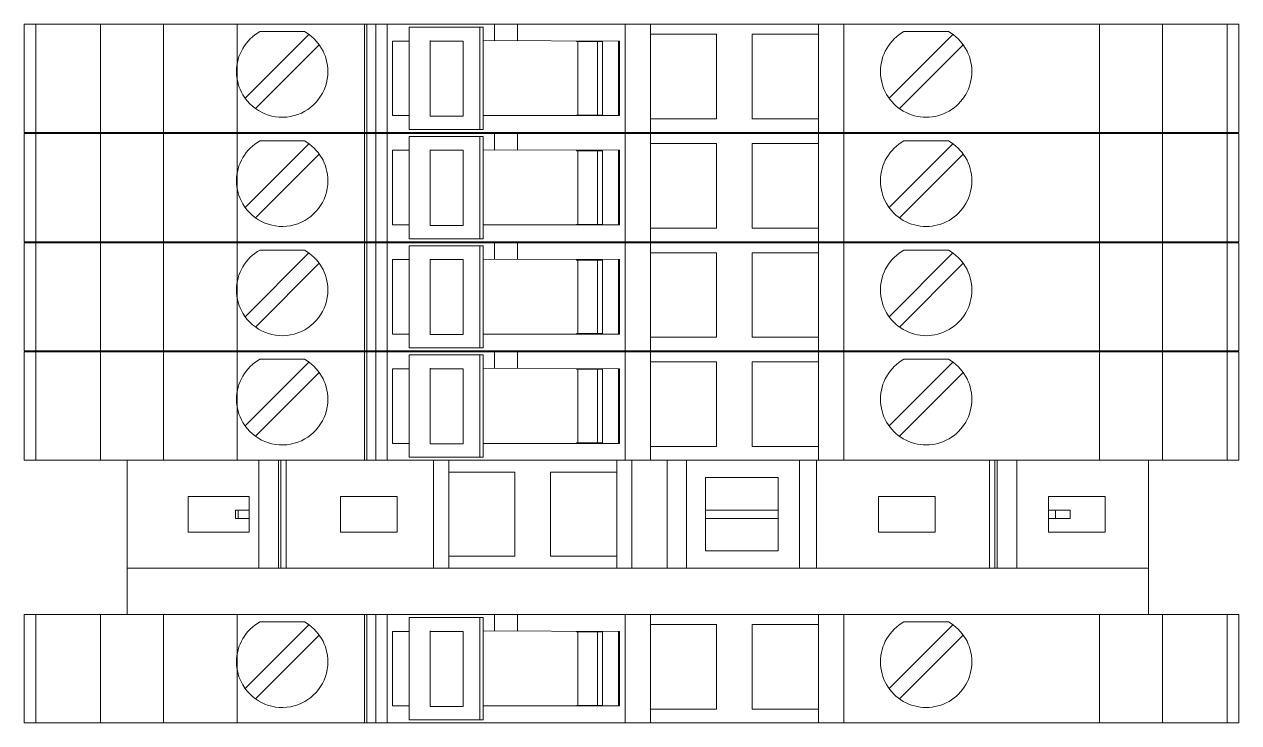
# Model space of a CAD drawing. Header units: millimetres. Extents: x 4962 to 7449, y 754 to 2938.
# Drawn here: x 6426.6 to 6484.4, y 2213.3 to 2246.6 of the extents above; entities that cross this region are included whole.
import ezdxf

# ---------------------------------------------------------------- set-up
doc = ezdxf.new("R2010")
doc.units = ezdxf.units.MM
doc.set_wipeout_variables(frame=1)
doc.layers.add('000-PI-Oprema', color=30, linetype='Continuous', lineweight=5)

msp = doc.modelspace()

# ---------------------------------------------------------------- linework, layer by layer
at = {"layer": '000-PI-Oprema', "color": 0, "linetype": 'ByBlock', "lineweight": 0}
for p, q in [((6426.571, 2241.437), (6426.571, 2246.587)), ((6448.946, 2246.587), (6426.571, 2246.587)), ((6427.119, 2246.587), (6427.119, 2241.437)), ((6430.196, 2241.437), (6430.196, 2246.587)), ((6433.196, 2241.437), (6433.196, 2246.587)), ((6436.696, 2241.437), (6436.696, 2246.587)), ((6437.788, 2246.237), (6437.788, 2246.237)), ((6439.905, 2246.237), (6437.788, 2246.237)), ((6439.905, 2246.237), (6439.905, 2246.237)), ((6442.771, 2241.437), (6442.771, 2246.587)), ((6442.871, 2246.587), (6442.871, 2246.587)), ((6442.871, 2246.587), (6442.871, 2241.437)), ((6443.299, 2246.587), (6443.299, 2241.437)), ((6443.841, 2241.437), (6443.841, 2246.587)), ((6448.255, 2246.447), (6444.884, 2246.447)), ((6444.884, 2241.577), (6444.884, 2246.447)), ((6444.884, 2246.447), (6444.884, 2246.447)), ((6445.521, 2246.587), (6445.521, 2246.587)), ((6448.413, 2246.447), (6448.255, 2246.447)), ((6448.255, 2246.447), (6448.255, 2241.577)), ((6448.413, 2246.447), (6448.413, 2245.762)), ((6448.946, 2246.587), (6448.946, 2246.587)), ((6448.946, 2246.587), (6448.951, 2246.587)), ((6448.946, 2245.81), (6448.946, 2246.587)), ((6448.951, 2246.587), (6450.046, 2246.587)), ((6450.046, 2246.587), (6450.043, 2245.805)), ((6450.046, 2246.587), (6450.046, 2246.587)), ((6455.171, 2246.587), (6450.046, 2246.587)), ((6450.571, 2246.587), (6450.571, 2246.587)), ((6456.371, 2246.587), (6455.171, 2246.587)), ((6455.171, 2246.587), (6455.171, 2241.437)), ((6456.371, 2246.587), (6456.371, 2246.587)), ((6456.371, 2246.587), (6464.371, 2246.587)), ((6456.371, 2246.587), (6456.371, 2241.437)), ((6456.371, 2246.112), (6456.371, 2246.112)), ((6456.371, 2246.112), (6459.521, 2246.112)), ((6459.521, 2246.112), (6459.521, 2242.087)), ((6459.521, 2246.112), (6459.521, 2246.112)), ((6461.221, 2242.087), (6461.221, 2246.112)), ((6461.221, 2246.112), (6461.221, 2246.112)), ((6461.221, 2246.112), (6464.371, 2246.112)), ((6464.371, 2246.587), (6464.371, 2246.587)), ((6465.571, 2246.587), (6464.371, 2246.587)), ((6464.371, 2241.437), (6464.371, 2246.587)), ((6464.371, 2246.112), (6464.371, 2246.112)), ((6484.371, 2246.587), (6465.571, 2246.587)), ((6465.571, 2241.437), (6465.571, 2246.587)), ((6468.438, 2246.237), (6470.555, 2246.237)), ((6468.438, 2246.237), (6468.438, 2246.237)), ((6470.555, 2246.237), (6470.555, 2246.237)), ((6477.748, 2241.437), (6477.748, 2246.587)), ((6480.748, 2241.437), (6480.748, 2246.587)), ((6483.824, 2246.587), (6483.824, 2241.437)), ((6484.371, 2241.437), (6484.371, 2246.587)), ((6440.117, 2246.102), (6437.081, 2243.066)), ((6437.576, 2242.571), (6440.612, 2245.607)), ((6440.117, 2246.102), (6440.117, 2246.102)), ((6440.612, 2245.607), (6440.612, 2245.607)), ((6442.771, 2243.037), (6442.771, 2245.637)), ((6442.771, 2245.637), (6442.771, 2245.637)), ((6444.884, 2245.787), (6444.096, 2245.787)), ((6444.096, 2245.787), (6444.096, 2245.787)), ((6444.096, 2242.237), (6444.096, 2245.787)), ((6445.891, 2242.212), (6445.891, 2245.812)), ((6447.458, 2245.787), (6445.891, 2245.787)), ((6447.458, 2245.787), (6447.458, 2242.262)), ((6454.896, 2245.787), (6448.413, 2245.812)), ((6448.413, 2245.762), (6448.413, 2242.262)), ((6452.846, 2245.787), (6452.846, 2245.762)), ((6453.846, 2245.762), (6452.846, 2245.762)), ((6452.91, 2242.262), (6452.91, 2245.762)), ((6453.846, 2242.237), (6453.846, 2245.787)), ((6454.096, 2245.762), (6453.846, 2245.762)), ((6454.096, 2245.762), (6454.096, 2245.762)), ((6454.096, 2242.262), (6454.096, 2245.762)), ((6454.846, 2245.787), (6454.846, 2242.237)), ((6454.896, 2245.787), (6454.896, 2245.787)), ((6454.896, 2242.237), (6454.896, 2245.787)), ((6465.571, 2245.637), (6465.571, 2243.037)), ((6465.571, 2245.637), (6465.571, 2245.637)), ((6470.767, 2246.102), (6467.731, 2243.066)), ((6468.226, 2242.571), (6471.262, 2245.607)), ((6437.081, 2243.066), (6437.081, 2243.066)), ((6442.771, 2243.037), (6442.771, 2243.037)), ((6465.571, 2243.037), (6465.571, 2243.037)), ((6437.576, 2242.571), (6437.576, 2242.571)), ((6444.884, 2242.237), (6444.096, 2242.237)), ((6444.096, 2242.237), (6444.096, 2242.237)), ((6445.891, 2242.212), (6447.3, 2242.212)), ((6447.3, 2242.212), (6447.458, 2242.212)), ((6447.458, 2242.262), (6447.458, 2242.212)), ((6448.413, 2241.577), (6448.413, 2242.262)), ((6454.896, 2242.237), (6448.413, 2242.237)), ((6453.846, 2242.262), (6452.846, 2242.262)), ((6452.846, 2242.262), (6452.846, 2242.237)), ((6454.096, 2242.262), (6453.846, 2242.262)), ((6454.096, 2242.262), (6454.096, 2242.262)), ((6454.896, 2242.237), (6454.896, 2242.237)), ((6456.371, 2242.087), (6456.371, 2242.087)), ((6459.521, 2242.087), (6456.371, 2242.087)), ((6459.521, 2242.087), (6459.521, 2242.087)), ((6464.371, 2242.087), (6461.221, 2242.087)), ((6461.221, 2242.087), (6461.221, 2242.087)), ((6464.371, 2242.087), (6464.371, 2242.087)), ((6448.255, 2241.577), (6444.884, 2241.577)), ((6444.884, 2241.577), (6444.884, 2241.577)), ((6448.413, 2241.577), (6448.255, 2241.577)), ((6426.571, 2241.437), (6436.971, 2241.437)), ((6426.571, 2236.237), (6426.571, 2241.387)), ((6448.946, 2241.387), (6426.571, 2241.387)), ((6427.119, 2241.387), (6427.119, 2236.237)), ((6430.196, 2236.237), (6430.196, 2241.387)), ((6433.196, 2236.237), (6433.196, 2241.387)), ((6436.696, 2236.237), (6436.696, 2241.387)), ((6455.171, 2241.437), (6436.971, 2241.437)), ((6437.788, 2241.037), (6437.788, 2241.037)), ((6439.905, 2241.037), (6437.788, 2241.037)), ((6439.905, 2241.037), (6439.905, 2241.037)), ((6442.771, 2236.237), (6442.771, 2241.387)), ((6442.871, 2241.437), (6442.871, 2241.437)), ((6442.871, 2241.387), (6442.871, 2241.387)), ((6442.871, 2241.387), (6442.871, 2236.237)), ((6443.299, 2241.387), (6443.299, 2236.237)), ((6443.841, 2236.237), (6443.841, 2241.387)), ((6448.255, 2241.247), (6444.884, 2241.247)), ((6444.884, 2236.377), (6444.884, 2241.247)), ((6444.884, 2241.247), (6444.884, 2241.247)), ((6445.521, 2241.437), (6445.521, 2241.437)), ((6445.521, 2241.387), (6445.521, 2241.387)), ((6448.413, 2241.247), (6448.255, 2241.247)), ((6448.255, 2241.247), (6448.255, 2236.377)), ((6448.413, 2241.247), (6448.413, 2240.562)), ((6448.946, 2241.387), (6448.946, 2241.387)), ((6448.946, 2241.387), (6448.951, 2241.387)), ((6448.946, 2240.61), (6448.946, 2241.387)), ((6448.951, 2241.387), (6450.046, 2241.387)), ((6450.046, 2241.387), (6450.043, 2240.605)), ((6450.046, 2241.387), (6450.046, 2241.387)), ((6455.171, 2241.387), (6450.046, 2241.387)), ((6450.571, 2241.437), (6450.571, 2241.437)), ((6450.571, 2241.387), (6450.571, 2241.387)), ((6456.371, 2241.437), (6455.171, 2241.437)), ((6456.371, 2241.387), (6455.171, 2241.387)), ((6455.171, 2241.387), (6455.171, 2236.237)), ((6456.371, 2241.437), (6464.371, 2241.437)), ((6456.371, 2241.437), (6456.371, 2241.437)), ((6456.371, 2241.387), (6456.371, 2241.387)), ((6456.371, 2241.387), (6464.371, 2241.387)), ((6456.371, 2241.387), (6456.371, 2236.237)), ((6456.371, 2240.912), (6456.371, 2240.912)), ((6456.371, 2240.912), (6459.521, 2240.912)), ((6459.521, 2240.912), (6459.521, 2236.887)), ((6459.521, 2240.912), (6459.521, 2240.912)), ((6461.221, 2236.887), (6461.221, 2240.912)), ((6461.221, 2240.912), (6461.221, 2240.912)), ((6461.221, 2240.912), (6464.371, 2240.912)), ((6465.571, 2241.437), (6464.371, 2241.437)), ((6464.371, 2241.437), (6464.371, 2241.437)), ((6464.371, 2241.387), (6464.371, 2241.387)), ((6465.571, 2241.387), (6464.371, 2241.387)), ((6464.371, 2236.237), (6464.371, 2241.387)), ((6464.371, 2240.912), (6464.371, 2240.912)), ((6484.371, 2241.437), (6465.571, 2241.437)), ((6484.371, 2241.387), (6465.571, 2241.387)), ((6465.571, 2236.237), (6465.571, 2241.387)), ((6468.438, 2241.037), (6470.555, 2241.037)), ((6468.438, 2241.037), (6468.438, 2241.037)), ((6470.555, 2241.037), (6470.555, 2241.037)), ((6477.748, 2236.237), (6477.748, 2241.387)), ((6480.748, 2236.237), (6480.748, 2241.387)), ((6484.371, 2241.437), (6483.689, 2241.437)), ((6483.824, 2241.387), (6483.824, 2236.237)), ((6484.371, 2236.237), (6484.371, 2241.387)), ((6440.117, 2240.902), (6437.081, 2237.866)), ((6437.576, 2237.371), (6440.612, 2240.407)), ((6440.117, 2240.902), (6440.117, 2240.902)), ((6440.612, 2240.407), (6440.612, 2240.407)), ((6442.771, 2237.837), (6442.771, 2240.437)), ((6442.771, 2240.437), (6442.771, 2240.437)), ((6444.884, 2240.587), (6444.096, 2240.587)), ((6444.096, 2240.587), (6444.096, 2240.587)), ((6444.096, 2237.037), (6444.096, 2240.587)), ((6445.891, 2237.012), (6445.891, 2240.612)), ((6447.458, 2240.587), (6445.891, 2240.587)), ((6447.458, 2240.587), (6447.458, 2237.062)), ((6454.896, 2240.587), (6448.413, 2240.612)), ((6448.413, 2240.562), (6448.413, 2237.062)), ((6452.846, 2240.587), (6452.846, 2240.562)), ((6453.846, 2240.562), (6452.846, 2240.562)), ((6452.91, 2237.062), (6452.91, 2240.562)), ((6453.846, 2237.037), (6453.846, 2240.587)), ((6454.096, 2240.562), (6453.846, 2240.562)), ((6454.096, 2240.562), (6454.096, 2240.562)), ((6454.096, 2237.062), (6454.096, 2240.562)), ((6454.846, 2240.587), (6454.846, 2237.037)), ((6454.896, 2240.587), (6454.896, 2240.587)), ((6454.896, 2237.037), (6454.896, 2240.587)), ((6465.571, 2240.437), (6465.571, 2237.837)), ((6465.571, 2240.437), (6465.571, 2240.437)), ((6470.767, 2240.902), (6467.731, 2237.866)), ((6468.226, 2237.371), (6471.262, 2240.407)), ((6437.081, 2237.866), (6437.081, 2237.866)), ((6442.771, 2237.837), (6442.771, 2237.837)), ((6465.571, 2237.837), (6465.571, 2237.837)), ((6437.576, 2237.371), (6437.576, 2237.371)), ((6444.884, 2237.037), (6444.096, 2237.037)), ((6444.096, 2237.037), (6444.096, 2237.037)), ((6445.891, 2237.012), (6447.3, 2237.012)), ((6447.3, 2237.012), (6447.458, 2237.012)), ((6447.458, 2237.062), (6447.458, 2237.012)), ((6448.413, 2236.377), (6448.413, 2237.062)), ((6454.896, 2237.037), (6448.413, 2237.037)), ((6453.846, 2237.062), (6452.846, 2237.062)), ((6452.846, 2237.062), (6452.846, 2237.037)), ((6454.096, 2237.062), (6453.846, 2237.062)), ((6454.096, 2237.062), (6454.096, 2237.062)), ((6454.896, 2237.037), (6454.896, 2237.037)), ((6456.371, 2236.887), (6456.371, 2236.887)), ((6459.521, 2236.887), (6456.371, 2236.887)), ((6459.521, 2236.887), (6459.521, 2236.887)), ((6464.371, 2236.887), (6461.221, 2236.887)), ((6461.221, 2236.887), (6461.221, 2236.887)), ((6464.371, 2236.887), (6464.371, 2236.887)), ((6448.255, 2236.377), (6444.884, 2236.377)), ((6444.884, 2236.377), (6444.884, 2236.377)), ((6448.413, 2236.377), (6448.255, 2236.377)), ((6426.571, 2236.237), (6436.971, 2236.237)), ((6426.571, 2231.037), (6426.571, 2236.187)), ((6448.946, 2236.187), (6426.571, 2236.187)), ((6427.119, 2236.187), (6427.119, 2231.037)), ((6430.196, 2231.037), (6430.196, 2236.187)), ((6433.196, 2231.037), (6433.196, 2236.187)), ((6436.696, 2231.037), (6436.696, 2236.187)), ((6455.171, 2236.237), (6436.971, 2236.237)), ((6437.788, 2235.837), (6437.788, 2235.837)), ((6439.905, 2235.837), (6437.788, 2235.837)), ((6439.905, 2235.837), (6439.905, 2235.837)), ((6442.771, 2231.037), (6442.771, 2236.187)), ((6442.871, 2236.237), (6442.871, 2236.237)), ((6442.871, 2236.187), (6442.871, 2236.187)), ((6442.871, 2236.187), (6442.871, 2231.037)), ((6443.299, 2236.187), (6443.299, 2231.037)), ((6443.841, 2231.037), (6443.841, 2236.187)), ((6448.255, 2236.047), (6444.884, 2236.047)), ((6444.884, 2231.177), (6444.884, 2236.047)), ((6444.884, 2236.047), (6444.884, 2236.047)), ((6445.521, 2236.237), (6445.521, 2236.237)), ((6445.521, 2236.187), (6445.521, 2236.187)), ((6448.413, 2236.047), (6448.255, 2236.047)), ((6448.255, 2236.047), (6448.255, 2231.177)), ((6448.413, 2236.047), (6448.413, 2235.362)), ((6448.946, 2236.187), (6448.946, 2236.187)), ((6448.946, 2236.187), (6448.951, 2236.187)), ((6448.946, 2235.41), (6448.946, 2236.187)), ((6448.951, 2236.187), (6450.046, 2236.187)), ((6450.046, 2236.187), (6450.043, 2235.405)), ((6450.046, 2236.187), (6450.046, 2236.187)), ((6455.171, 2236.187), (6450.046, 2236.187)), ((6450.571, 2236.237), (6450.571, 2236.237)), ((6450.571, 2236.187), (6450.571, 2236.187)), ((6456.371, 2236.237), (6455.171, 2236.237)), ((6456.371, 2236.187), (6455.171, 2236.187)), ((6455.171, 2236.187), (6455.171, 2231.037)), ((6456.371, 2236.237), (6464.371, 2236.237)), ((6456.371, 2236.237), (6456.371, 2236.237)), ((6456.371, 2236.187), (6456.371, 2236.187)), ((6456.371, 2236.187), (6464.371, 2236.187)), ((6456.371, 2236.187), (6456.371, 2231.037)), ((6456.371, 2235.712), (6456.371, 2235.712)), ((6456.371, 2235.712), (6459.521, 2235.712)), ((6459.521, 2235.712), (6459.521, 2231.687)), ((6459.521, 2235.712), (6459.521, 2235.712)), ((6461.221, 2231.687), (6461.221, 2235.712)), ((6461.221, 2235.712), (6461.221, 2235.712)), ((6461.221, 2235.712), (6464.371, 2235.712)), ((6465.571, 2236.237), (6464.371, 2236.237)), ((6464.371, 2236.237), (6464.371, 2236.237)), ((6464.371, 2236.187), (6464.371, 2236.187)), ((6465.571, 2236.187), (6464.371, 2236.187)), ((6464.371, 2231.037), (6464.371, 2236.187)), ((6464.371, 2235.712), (6464.371, 2235.712)), ((6484.371, 2236.237), (6465.571, 2236.237)), ((6484.371, 2236.187), (6465.571, 2236.187)), ((6465.571, 2231.037), (6465.571, 2236.187)), ((6468.438, 2235.837), (6470.555, 2235.837)), ((6468.438, 2235.837), (6468.438, 2235.837)), ((6470.555, 2235.837), (6470.555, 2235.837)), ((6477.748, 2231.037), (6477.748, 2236.187)), ((6480.748, 2231.037), (6480.748, 2236.187)), ((6484.371, 2236.237), (6483.689, 2236.237)), ((6483.824, 2236.187), (6483.824, 2231.037)), ((6484.371, 2231.037), (6484.371, 2236.187)), ((6440.117, 2235.702), (6437.081, 2232.666)), ((6437.576, 2232.171), (6440.612, 2235.207)), ((6440.117, 2235.702), (6440.117, 2235.702)), ((6440.612, 2235.207), (6440.612, 2235.207)), ((6442.771, 2232.637), (6442.771, 2235.237)), ((6442.771, 2235.237), (6442.771, 2235.237)), ((6444.884, 2235.387), (6444.096, 2235.387)), ((6444.096, 2235.387), (6444.096, 2235.387)), ((6444.096, 2231.837), (6444.096, 2235.387)), ((6445.891, 2231.812), (6445.891, 2235.412)), ((6447.458, 2235.387), (6445.891, 2235.387)), ((6447.458, 2235.387), (6447.458, 2231.862)), ((6454.896, 2235.387), (6448.413, 2235.412)), ((6448.413, 2235.362), (6448.413, 2231.862)), ((6452.846, 2235.387), (6452.846, 2235.362)), ((6453.846, 2235.362), (6452.846, 2235.362)), ((6452.91, 2231.862), (6452.91, 2235.362)), ((6453.846, 2231.837), (6453.846, 2235.387)), ((6454.096, 2235.362), (6453.846, 2235.362)), ((6454.096, 2235.362), (6454.096, 2235.362)), ((6454.096, 2231.862), (6454.096, 2235.362)), ((6454.846, 2235.387), (6454.846, 2231.837)), ((6454.896, 2235.387), (6454.896, 2235.387)), ((6454.896, 2231.837), (6454.896, 2235.387)), ((6465.571, 2235.237), (6465.571, 2232.637)), ((6465.571, 2235.237), (6465.571, 2235.237)), ((6470.767, 2235.702), (6467.731, 2232.666)), ((6468.226, 2232.171), (6471.262, 2235.207)), ((6437.081, 2232.666), (6437.081, 2232.666)), ((6442.771, 2232.637), (6442.771, 2232.637)), ((6465.571, 2232.637), (6465.571, 2232.637)), ((6437.576, 2232.171), (6437.576, 2232.171)), ((6444.884, 2231.837), (6444.096, 2231.837)), ((6444.096, 2231.837), (6444.096, 2231.837)), ((6445.891, 2231.812), (6447.3, 2231.812)), ((6447.3, 2231.812), (6447.458, 2231.812)), ((6447.458, 2231.862), (6447.458, 2231.812)), ((6448.413, 2231.177), (6448.413, 2231.862)), ((6454.896, 2231.837), (6448.413, 2231.837)), ((6453.846, 2231.862), (6452.846, 2231.862)), ((6452.846, 2231.862), (6452.846, 2231.837)), ((6454.096, 2231.862), (6453.846, 2231.862)), ((6454.096, 2231.862), (6454.096, 2231.862)), ((6454.896, 2231.837), (6454.896, 2231.837)), ((6456.371, 2231.687), (6456.371, 2231.687)), ((6459.521, 2231.687), (6456.371, 2231.687)), ((6459.521, 2231.687), (6459.521, 2231.687)), ((6464.371, 2231.687), (6461.221, 2231.687)), ((6461.221, 2231.687), (6461.221, 2231.687)), ((6464.371, 2231.687), (6464.371, 2231.687)), ((6448.255, 2231.177), (6444.884, 2231.177)), ((6444.884, 2231.177), (6444.884, 2231.177)), ((6448.413, 2231.177), (6448.255, 2231.177)), ((6426.571, 2231.037), (6436.971, 2231.037)), ((6426.571, 2225.837), (6426.571, 2230.987)), ((6448.946, 2230.987), (6426.571, 2230.987)), ((6427.119, 2230.987), (6427.119, 2225.837)), ((6430.196, 2225.837), (6430.196, 2230.987)), ((6455.171, 2231.037), (6436.971, 2231.037)), ((6440.117, 2230.502), (6437.081, 2227.466)), ((6437.788, 2230.637), (6437.788, 2230.637)), ((6439.905, 2230.637), (6437.788, 2230.637)), ((6439.905, 2230.637), (6439.905, 2230.637)), ((6440.117, 2230.502), (6440.117, 2230.502)), ((6442.871, 2231.037), (6442.871, 2231.037)), ((6442.871, 2230.987), (6442.871, 2230.987)), ((6448.255, 2230.847), (6444.884, 2230.847)), ((6444.884, 2230.847), (6444.884, 2230.847)), ((6445.521, 2231.037), (6445.521, 2231.037)), ((6445.521, 2230.987), (6445.521, 2230.987)), ((6448.413, 2230.847), (6448.255, 2230.847)), ((6448.413, 2230.847), (6448.413, 2230.162)), ((6448.946, 2230.987), (6448.946, 2230.987)), ((6448.946, 2230.987), (6448.951, 2230.987)), ((6448.946, 2230.21), (6448.946, 2230.987)), ((6448.951, 2230.987), (6450.046, 2230.987)), ((6450.046, 2230.987), (6450.043, 2230.205)), ((6450.046, 2230.987), (6450.046, 2230.987)), ((6455.171, 2230.987), (6450.046, 2230.987)), ((6450.571, 2231.037), (6450.571, 2231.037)), ((6450.571, 2230.987), (6450.571, 2230.987)), ((6456.371, 2231.037), (6455.171, 2231.037)), ((6456.371, 2230.987), (6455.171, 2230.987)), ((6456.371, 2231.037), (6464.371, 2231.037)), ((6456.371, 2231.037), (6456.371, 2231.037)), ((6456.371, 2230.987), (6456.371, 2230.987)), ((6456.371, 2230.987), (6464.371, 2230.987)), ((6456.371, 2230.512), (6456.371, 2230.512)), ((6456.371, 2230.512), (6459.521, 2230.512)), ((6459.521, 2230.512), (6459.521, 2226.487)), ((6459.521, 2230.512), (6459.521, 2230.512)), ((6461.221, 2226.487), (6461.221, 2230.512)), ((6461.221, 2230.512), (6461.221, 2230.512)), ((6461.221, 2230.512), (6464.371, 2230.512)), ((6465.571, 2231.037), (6464.371, 2231.037)), ((6464.371, 2231.037), (6464.371, 2231.037)), ((6464.371, 2230.987), (6464.371, 2230.987)), ((6465.571, 2230.987), (6464.371, 2230.987)), ((6464.371, 2230.512), (6464.371, 2230.512)), ((6484.371, 2231.037), (6465.571, 2231.037)), ((6484.371, 2230.987), (6465.571, 2230.987)), ((6470.767, 2230.502), (6467.731, 2227.466)), ((6468.438, 2230.637), (6470.555, 2230.637)), ((6468.438, 2230.637), (6468.438, 2230.637)), ((6470.555, 2230.637), (6470.555, 2230.637)), ((6480.748, 2225.837), (6480.748, 2230.987)), ((6484.371, 2231.037), (6483.689, 2231.037)), ((6483.824, 2230.987), (6483.824, 2225.837)), ((6484.371, 2225.837), (6484.371, 2230.987)), ((6437.576, 2226.971), (6440.612, 2230.007)), ((6440.612, 2230.007), (6440.612, 2230.007)), ((6442.771, 2227.437), (6442.771, 2230.037)), ((6442.771, 2230.037), (6442.771, 2230.037)), ((6444.884, 2230.187), (6444.096, 2230.187)), ((6444.096, 2230.187), (6444.096, 2230.187)), ((6444.096, 2226.637), (6444.096, 2230.187)), ((6445.891, 2226.612), (6445.891, 2230.212)), ((6447.458, 2230.187), (6445.891, 2230.187)), ((6447.458, 2230.187), (6447.458, 2226.662)), ((6454.896, 2230.187), (6448.413, 2230.212)), ((6448.413, 2230.162), (6448.413, 2226.662)), ((6452.846, 2230.187), (6452.846, 2230.162)), ((6453.846, 2230.162), (6452.846, 2230.162)), ((6452.91, 2226.662), (6452.91, 2230.162)), ((6453.846, 2226.637), (6453.846, 2230.187)), ((6454.096, 2230.162), (6453.846, 2230.162)), ((6454.096, 2230.162), (6454.096, 2230.162)), ((6454.096, 2226.662), (6454.096, 2230.162)), ((6454.846, 2230.187), (6454.846, 2226.637)), ((6454.896, 2230.187), (6454.896, 2230.187)), ((6454.896, 2226.637), (6454.896, 2230.187)), ((6465.571, 2230.037), (6465.571, 2227.437)), ((6465.571, 2230.037), (6465.571, 2230.037)), ((6468.226, 2226.971), (6471.262, 2230.007)), ((6437.081, 2227.466), (6437.081, 2227.466)), ((6442.771, 2227.437), (6442.771, 2227.437)), ((6465.571, 2227.437), (6465.571, 2227.437)), ((6437.576, 2226.971), (6437.576, 2226.971)), ((6444.884, 2226.637), (6444.096, 2226.637)), ((6444.096, 2226.637), (6444.096, 2226.637)), ((6445.891, 2226.612), (6447.3, 2226.612)), ((6447.3, 2226.612), (6447.458, 2226.612)), ((6447.458, 2226.662), (6447.458, 2226.612)), ((6454.896, 2226.637), (6448.413, 2226.637)), ((6453.846, 2226.662), (6452.846, 2226.662)), ((6452.846, 2226.662), (6452.846, 2226.637)), ((6454.096, 2226.662), (6453.846, 2226.662)), ((6454.096, 2226.662), (6454.096, 2226.662)), ((6454.896, 2226.637), (6454.896, 2226.637)), ((6456.371, 2226.487), (6456.371, 2226.487)), ((6459.521, 2226.487), (6456.371, 2226.487)), ((6459.521, 2226.487), (6459.521, 2226.487)), ((6464.371, 2226.487), (6461.221, 2226.487)), ((6461.221, 2226.487), (6461.221, 2226.487)), ((6464.371, 2226.487), (6464.371, 2226.487)), ((6484.371, 2225.837), (6483.689, 2225.837)), ((6426.571, 2213.337), (6426.571, 2218.487)), ((6448.946, 2218.487), (6426.571, 2218.487)), ((6427.119, 2218.487), (6427.119, 2213.337)), ((6430.196, 2213.337), (6430.196, 2218.487)), ((6433.196, 2213.337), (6433.196, 2218.487)), ((6436.696, 2213.337), (6436.696, 2218.487)), ((6442.771, 2213.337), (6442.771, 2218.487)), ((6442.871, 2218.487), (6442.871, 2218.487)), ((6442.871, 2218.487), (6442.871, 2213.337)), ((6443.299, 2218.487), (6443.299, 2213.337)), ((6443.841, 2213.337), (6443.841, 2218.487)), ((6445.521, 2218.487), (6445.521, 2218.487)), ((6448.946, 2218.487), (6448.946, 2218.487)), ((6448.946, 2218.487), (6448.951, 2218.487)), ((6448.946, 2217.71), (6448.946, 2218.487)), ((6448.951, 2218.487), (6450.046, 2218.487)), ((6450.046, 2218.487), (6450.043, 2217.705)), ((6450.046, 2218.487), (6450.046, 2218.487)), ((6455.171, 2218.487), (6450.046, 2218.487)), ((6450.571, 2218.487), (6450.571, 2218.487)), ((6456.371, 2218.487), (6455.171, 2218.487)), ((6455.171, 2218.487), (6455.171, 2213.337)), ((6456.371, 2218.487), (6456.371, 2218.487)), ((6456.371, 2218.487), (6464.371, 2218.487)), ((6456.371, 2218.487), (6456.371, 2213.337)), ((6464.371, 2218.487), (6464.371, 2218.487)), ((6465.571, 2218.487), (6464.371, 2218.487)), ((6464.371, 2213.337), (6464.371, 2218.487)), ((6484.371, 2218.487), (6465.571, 2218.487)), ((6465.571, 2213.337), (6465.571, 2218.487)), ((6477.748, 2213.337), (6477.748, 2218.487)), ((6480.748, 2213.337), (6480.748, 2218.487)), ((6483.824, 2218.487), (6483.824, 2213.337)), ((6484.371, 2213.337), (6484.371, 2218.487)), ((6440.117, 2218.002), (6437.081, 2214.966)), ((6437.788, 2218.137), (6437.788, 2218.137)), ((6439.905, 2218.137), (6437.788, 2218.137)), ((6439.905, 2218.137), (6439.905, 2218.137)), ((6440.117, 2218.002), (6440.117, 2218.002)), ((6448.255, 2218.347), (6444.884, 2218.347)), ((6444.884, 2213.477), (6444.884, 2218.347)), ((6444.884, 2218.347), (6444.884, 2218.347)), ((6448.413, 2218.347), (6448.255, 2218.347)), ((6448.255, 2218.347), (6448.255, 2213.477)), ((6448.413, 2218.347), (6448.413, 2217.662)), ((6456.371, 2218.012), (6456.371, 2218.012)), ((6456.371, 2218.012), (6459.521, 2218.012)), ((6459.521, 2218.012), (6459.521, 2213.987)), ((6459.521, 2218.012), (6459.521, 2218.012)), ((6461.221, 2213.987), (6461.221, 2218.012)), ((6461.221, 2218.012), (6461.221, 2218.012)), ((6461.221, 2218.012), (6464.371, 2218.012)), ((6464.371, 2218.012), (6464.371, 2218.012)), ((6470.767, 2218.002), (6467.731, 2214.966)), ((6468.438, 2218.137), (6470.555, 2218.137)), ((6468.438, 2218.137), (6468.438, 2218.137)), ((6470.555, 2218.137), (6470.555, 2218.137)), ((6437.576, 2214.471), (6440.612, 2217.507)), ((6440.612, 2217.507), (6440.612, 2217.507)), ((6442.771, 2214.937), (6442.771, 2217.537)), ((6442.771, 2217.537), (6442.771, 2217.537)), ((6444.884, 2217.687), (6444.096, 2217.687)), ((6444.096, 2217.687), (6444.096, 2217.687)), ((6444.096, 2214.137), (6444.096, 2217.687)), ((6445.891, 2214.112), (6445.891, 2217.712)), ((6447.458, 2217.687), (6445.891, 2217.687)), ((6447.458, 2217.687), (6447.458, 2214.162)), ((6454.896, 2217.687), (6448.413, 2217.712)), ((6448.413, 2217.662), (6448.413, 2214.162)), ((6452.846, 2217.687), (6452.846, 2217.662)), ((6453.846, 2217.662), (6452.846, 2217.662)), ((6452.91, 2214.162), (6452.91, 2217.662)), ((6453.846, 2214.137), (6453.846, 2217.687)), ((6454.096, 2217.662), (6453.846, 2217.662)), ((6454.096, 2217.662), (6454.096, 2217.662)), ((6454.096, 2214.162), (6454.096, 2217.662)), ((6454.846, 2217.687), (6454.846, 2214.137)), ((6454.896, 2217.687), (6454.896, 2217.687)), ((6454.896, 2214.137), (6454.896, 2217.687)), ((6465.571, 2217.537), (6465.571, 2214.937)), ((6465.571, 2217.537), (6465.571, 2217.537)), ((6468.226, 2214.471), (6471.262, 2217.507)), ((6437.081, 2214.966), (6437.081, 2214.966)), ((6442.771, 2214.937), (6442.771, 2214.937)), ((6465.571, 2214.937), (6465.571, 2214.937)), ((6437.576, 2214.471), (6437.576, 2214.471)), ((6444.884, 2214.137), (6444.096, 2214.137)), ((6444.096, 2214.137), (6444.096, 2214.137)), ((6445.891, 2214.112), (6447.3, 2214.112)), ((6447.3, 2214.112), (6447.458, 2214.112)), ((6447.458, 2214.162), (6447.458, 2214.112)), ((6448.413, 2213.477), (6448.413, 2214.162)), ((6454.896, 2214.137), (6448.413, 2214.137)), ((6453.846, 2214.162), (6452.846, 2214.162)), ((6452.846, 2214.162), (6452.846, 2214.137)), ((6454.096, 2214.162), (6453.846, 2214.162)), ((6454.096, 2214.162), (6454.096, 2214.162)), ((6454.896, 2214.137), (6454.896, 2214.137)), ((6456.371, 2213.987), (6456.371, 2213.987)), ((6459.521, 2213.987), (6456.371, 2213.987)), ((6459.521, 2213.987), (6459.521, 2213.987)), ((6464.371, 2213.987), (6461.221, 2213.987)), ((6461.221, 2213.987), (6461.221, 2213.987)), ((6464.371, 2213.987), (6464.371, 2213.987)), ((6426.571, 2213.337), (6436.971, 2213.337)), ((6455.171, 2213.337), (6436.971, 2213.337)), ((6442.871, 2213.337), (6442.871, 2213.337)), ((6448.255, 2213.477), (6444.884, 2213.477)), ((6444.884, 2213.477), (6444.884, 2213.477)), ((6445.521, 2213.337), (6445.521, 2213.337)), ((6448.413, 2213.477), (6448.255, 2213.477)), ((6450.571, 2213.337), (6450.571, 2213.337)), ((6456.371, 2213.337), (6455.171, 2213.337)), ((6456.371, 2213.337), (6464.371, 2213.337)), ((6456.371, 2213.337), (6456.371, 2213.337)), ((6465.571, 2213.337), (6464.371, 2213.337)), ((6464.371, 2213.337), (6464.371, 2213.337)), ((6484.371, 2213.337), (6465.571, 2213.337)), ((6484.371, 2213.337), (6483.689, 2213.337))]:
    msp.add_line(p, q, dxfattribs=at)
for centre, start, end in [((6438.846, 2244.337), 119.12459, 149.54968), ((6438.846, 2244.337), 0.00002, 60.87541), ((6469.496, 2244.337), 119.12459, 179.99998), ((6469.496, 2244.337), 0.00002, 60.87541), ((6438.846, 2244.337), 210.45028, 0.00002), ((6469.496, 2244.337), 179.99998, 0.00002), ((6438.846, 2239.137), 119.12459, 149.54968), ((6438.846, 2239.137), 0.00002, 60.87541), ((6469.496, 2239.137), 119.12459, 179.99998), ((6469.496, 2239.137), 0.00002, 60.87541), ((6438.846, 2239.137), 210.45028, 0.00002), ((6469.496, 2239.137), 179.99998, 0.00002), ((6438.846, 2233.937), 119.12459, 149.54968), ((6438.846, 2233.937), 0.00002, 60.87541), ((6469.496, 2233.937), 119.12459, 179.99998), ((6469.496, 2233.937), 0.00002, 60.87541), ((6438.846, 2233.937), 210.45028, 0.00002), ((6469.496, 2233.937), 179.99998, 0.00002), ((6438.846, 2228.737), 119.12459, 149.54968), ((6438.846, 2228.737), 0.00002, 60.87541), ((6469.496, 2228.737), 119.12459, 179.99998), ((6469.496, 2228.737), 0.00002, 60.87541), ((6438.846, 2228.737), 210.45028, 0.00002), ((6469.496, 2228.737), 179.99998, 0.00002), ((6438.846, 2216.237), 119.12459, 149.54968), ((6438.846, 2216.237), 0.00002, 60.87541), ((6469.496, 2216.237), 119.12459, 179.99998), ((6469.496, 2216.237), 0.00002, 60.87541), ((6438.846, 2216.237), 210.45028, 0.00002), ((6469.496, 2216.237), 179.99998, 0.00002)]:
    msp.add_arc(centre, 2.175, start, end, dxfattribs=at)
for centre, start_param, end_param in [((6438.846, 2244.337), -2.102255, -1.570796), ((6438.846, 2244.337), -1.570796, -1.039338), ((6438.846, 2239.137), -2.102255, -1.570796), ((6438.846, 2239.137), -1.570796, -1.039338), ((6438.846, 2233.937), -2.102255, -1.570796), ((6438.846, 2233.937), -1.570796, -1.039338), ((6438.846, 2228.737), -2.102255, -1.570796), ((6438.846, 2228.737), -1.570796, -1.039338), ((6438.846, 2216.237), -2.102255, -1.570796), ((6438.846, 2216.237), -1.570796, -1.039338)]:
    msp.add_ellipse(centre, major_axis=(0, -2.175), ratio=1, start_param=start_param, end_param=end_param, dxfattribs=at)

# ---------------------------------------------------------------- next in the draw order: wipeouts: each hides what was drawn before it
at = {"color": 7}
msp.add_wipeout([(6431.471, 2218.487), (6480.071, 2218.487), (6480.071, 2225.837), (6431.471, 2225.837)], dxfattribs=at).dxf.layer = '000-PI-Oprema'

# ---------------------------------------------------------------- next in the draw order: linework, layer by layer
at = {"layer": '000-PI-Oprema', "color": 0, "linetype": 'ByBlock', "lineweight": 0}
for p, q in [((6433.196, 2225.837), (6433.196, 2230.987)), ((6436.696, 2225.837), (6436.696, 2230.987)), ((6442.771, 2225.837), (6442.771, 2230.987)), ((6442.871, 2230.987), (6442.871, 2225.837)), ((6443.299, 2230.987), (6443.299, 2225.837)), ((6443.841, 2225.837), (6443.841, 2230.987)), ((6444.884, 2225.977), (6444.884, 2230.847)), ((6448.255, 2230.847), (6448.255, 2225.977)), ((6455.171, 2230.987), (6455.171, 2225.837)), ((6456.371, 2230.987), (6456.371, 2225.837)), ((6464.371, 2225.837), (6464.371, 2230.987)), ((6465.571, 2225.837), (6465.571, 2230.987)), ((6477.748, 2225.837), (6477.748, 2230.987)), ((6448.413, 2225.977), (6448.413, 2226.662)), ((6448.255, 2225.977), (6444.884, 2225.977)), ((6444.884, 2225.977), (6444.884, 2225.977)), ((6448.413, 2225.977), (6448.255, 2225.977)), ((6426.571, 2225.837), (6436.971, 2225.837)), ((6455.171, 2225.837), (6436.971, 2225.837)), ((6442.871, 2225.837), (6442.871, 2225.837)), ((6445.521, 2225.837), (6445.521, 2225.837)), ((6450.571, 2225.837), (6450.571, 2225.837)), ((6456.371, 2225.837), (6455.171, 2225.837)), ((6456.371, 2225.837), (6464.371, 2225.837)), ((6456.371, 2225.837), (6456.371, 2225.837)), ((6465.571, 2225.837), (6464.371, 2225.837)), ((6464.371, 2225.837), (6464.371, 2225.837)), ((6484.371, 2225.837), (6465.571, 2225.837))]:
    msp.add_line(p, q, dxfattribs=at)
at = {"layer": '000-PI-Oprema', "color": 7}
for p, q in [((6431.471, 2218.487), (6431.471, 2225.837)), ((6437.737, 2225.837), (6437.737, 2220.687)), ((6438.673, 2225.837), (6438.673, 2220.687)), ((6438.774, 2220.687), (6438.774, 2225.837)), ((6439.032, 2220.687), (6439.032, 2225.837)), ((6446.053, 2225.837), (6446.053, 2220.687)), ((6446.771, 2225.837), (6446.771, 2225.262)), ((6454.771, 2225.262), (6454.771, 2225.837)), ((6455.49, 2225.837), (6455.49, 2220.687)), ((6457.162, 2220.687), (6457.162, 2225.837)), ((6458.087, 2220.687), (6458.087, 2225.837)), ((6463.461, 2220.687), (6463.461, 2225.837)), ((6464.281, 2225.837), (6464.281, 2220.687)), ((6472.511, 2220.687), (6472.511, 2225.837)), ((6472.769, 2225.837), (6472.769, 2220.687)), ((6472.869, 2225.837), (6472.869, 2220.687)), ((6473.806, 2225.837), (6473.806, 2220.687)), ((6480.071, 2225.837), (6480.071, 2218.487)), ((6446.771, 2225.262), (6446.771, 2221.262)), ((6449.921, 2225.262), (6446.771, 2225.262)), ((6449.921, 2221.262), (6449.921, 2225.262)), ((6451.621, 2225.262), (6451.621, 2221.262)), ((6454.771, 2225.262), (6451.621, 2225.262)), ((6454.771, 2221.262), (6454.771, 2225.262)), ((6462.446, 2225.012), (6458.996, 2225.012)), ((6458.996, 2225.012), (6458.996, 2223.462)), ((6462.446, 2223.462), (6462.446, 2225.012)), ((6434.371, 2224.112), (6434.371, 2222.412)), ((6437.271, 2224.112), (6434.371, 2224.112)), ((6437.271, 2223.462), (6437.271, 2224.112)), ((6441.621, 2224.112), (6441.621, 2222.412)), ((6444.321, 2224.112), (6441.621, 2224.112)), ((6444.321, 2222.412), (6444.321, 2224.112)), ((6467.221, 2224.112), (6467.221, 2222.412)), ((6469.921, 2224.112), (6467.221, 2224.112)), ((6469.921, 2222.412), (6469.921, 2224.112)), ((6478.021, 2224.112), (6475.321, 2224.112)), ((6475.321, 2224.112), (6475.321, 2223.462)), ((6478.021, 2222.412), (6478.021, 2224.112)), ((6436.757, 2223.462), (6436.626, 2223.462)), ((6436.626, 2223.462), (6436.626, 2223.062)), ((6436.757, 2223.062), (6436.626, 2223.062)), ((6436.757, 2223.462), (6437.271, 2223.462)), ((6436.757, 2223.062), (6436.757, 2223.462)), ((6436.757, 2223.062), (6437.271, 2223.062)), ((6437.271, 2223.062), (6437.271, 2223.462)), ((6437.271, 2222.412), (6437.271, 2223.062)), ((6458.996, 2223.462), (6462.446, 2223.462)), ((6458.996, 2223.462), (6458.996, 2223.062)), ((6458.996, 2223.062), (6462.446, 2223.062)), ((6458.996, 2223.062), (6458.996, 2221.512)), ((6462.446, 2223.062), (6462.446, 2223.462)), ((6462.446, 2221.512), (6462.446, 2223.062)), ((6475.321, 2223.462), (6475.657, 2223.462)), ((6475.321, 2223.462), (6475.321, 2223.062)), ((6475.321, 2223.062), (6475.321, 2222.412)), ((6475.321, 2223.062), (6475.657, 2223.062)), ((6476.357, 2223.462), (6475.657, 2223.462)), ((6475.657, 2223.062), (6475.657, 2223.462)), ((6476.357, 2223.062), (6475.657, 2223.062)), ((6476.357, 2223.062), (6476.357, 2223.462)), ((6434.371, 2222.412), (6437.271, 2222.412)), ((6441.621, 2222.412), (6444.321, 2222.412)), ((6467.221, 2222.412), (6469.921, 2222.412)), ((6475.321, 2222.412), (6478.021, 2222.412)), ((6446.771, 2221.262), (6446.771, 2220.687)), ((6446.771, 2221.262), (6449.921, 2221.262)), ((6451.621, 2221.262), (6454.771, 2221.262)), ((6454.771, 2220.687), (6454.771, 2221.262)), ((6458.996, 2221.512), (6462.446, 2221.512)), ((6437.737, 2220.687), (6431.471, 2220.687)), ((6438.673, 2220.687), (6437.737, 2220.687)), ((6438.774, 2220.687), (6438.673, 2220.687)), ((6439.032, 2220.687), (6438.774, 2220.687)), ((6446.053, 2220.687), (6439.032, 2220.687)), ((6446.053, 2220.687), (6446.771, 2220.687)), ((6446.771, 2220.687), (6454.771, 2220.687)), ((6454.771, 2220.687), (6455.49, 2220.687)), ((6455.49, 2220.687), (6457.162, 2220.687)), ((6458.087, 2220.687), (6457.162, 2220.687)), ((6463.461, 2220.687), (6458.087, 2220.687)), ((6464.281, 2220.687), (6463.461, 2220.687)), ((6464.281, 2220.687), (6472.511, 2220.687)), ((6472.511, 2220.687), (6472.769, 2220.687)), ((6472.769, 2220.687), (6472.869, 2220.687)), ((6473.806, 2220.687), (6472.869, 2220.687)), ((6473.806, 2220.687), (6480.071, 2220.687)), ((6480.071, 2218.487), (6431.471, 2218.487))]:
    msp.add_line(p, q, dxfattribs=at)
at = {"layer": '000-PI-Oprema', "color": 7, "ltscale": 0.25}
msp.add_line((6431.471, 2225.837), (6480.071, 2225.837), dxfattribs=at)

doc.saveas('drawing.dxf')
